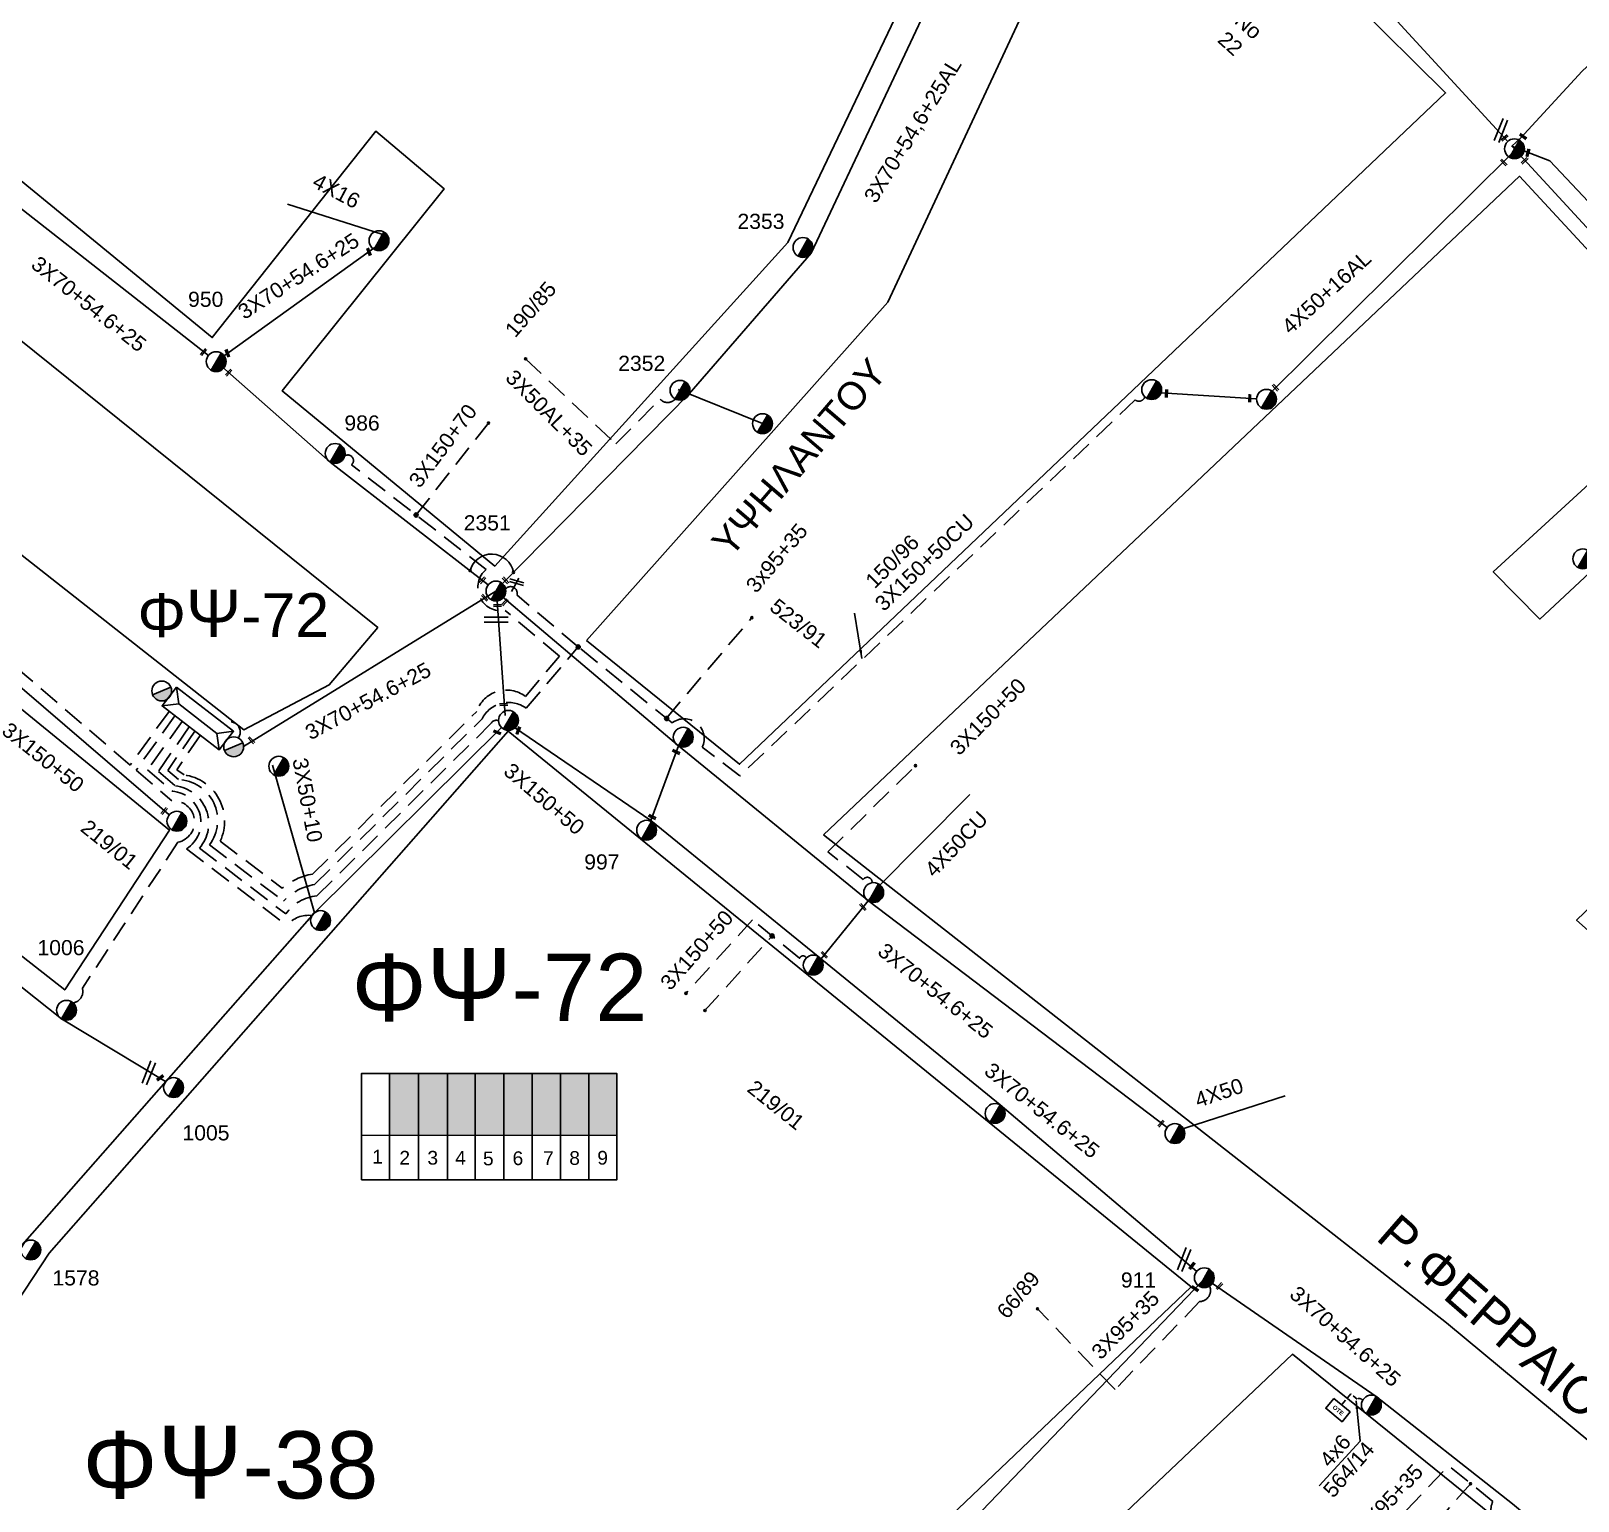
# Model space of a CAD drawing. Header units: millimetres. Extents: x 1421 to 13344, y 800 to 1949.
# Drawn here: x 11475.7 to 11659.7, y 1154.6 to 1329.3 of the extents above; entities that cross this region are included whole.
import ezdxf

# ---------------------------------------------------------------- set-up
doc = ezdxf.new("R2010")
doc.units = ezdxf.units.MM
doc.linetypes.add('DASHED', pattern=[19.05, 12.7, -6.35])
for name, color, linetype in [('Pillar OTE', 7, 'Continuous'), ('Άγνωστα', 7, 'Continuous'), ('Γυμνά εναέρια ΧΤ (3Φ)   4x50CU', 7, 'Continuous'), ('Γυμνά εναέρια ΧΤ και ΦΟΠ (3Φ)   4x50+16AL', 7, 'Continuous'), ('Εναέρια παροχή ΧΤ 4x16', 7, 'SYN_LINE'), ('Επιγραφές - Σχήματα', 7, 'Continuous'), ('Καλωδια Χ.Τ 3x95+35', 7, 'DASHED'), ('Καλωδια Χ.Τ. 3x50+35', 7, 'Continuous'), ('Καλώδια ΧΤ   3x150+50CU', 7, 'DASHED'), ('Καλώδια ΧΤ   3x150+70AL', 7, 'DASHED'), ('Καλώδια ΧΤ   3x150AL+50CU', 7, 'DASHED'), ('Μηχανική τομή', 7, 'Continuous'), ('Στύλος ΦΜ', 7, 'Continuous'), ('Στύλος ΦΜ @ 1', 7, 'Continuous'), ('Συνδέσεις', 7, 'Continuous'), ('Συνεστραμμένα ΧΤ   3x70+54.6+25 AL', 7, 'SYN_LINE'), ('Τομή', 7, 'Continuous'), ('Υποσταθμός εναέριος 2 στύλων', 7, 'Continuous'), ('Υποσταθμός πόλεως', 7, 'Continuous'), ('Υπόβαθρο ΔΕΗ', 7, 'Continuous'), ('Υπόγεια καλώδια Παροχών ΧΤ   4x16AL', 7, 'DASHED'), ('Υπόγεια καλώδια Παροχών ΧΤ   4x6', 7, 'DASHED')]:
    doc.layers.add(name, color=color, linetype=linetype)
doc.styles.add('arial', font='ARIAL.TTF')
doc.styles.get("Standard").update_dxf_attribs({"font": 'ARIAL.TTF'})
doc.linetypes.add('SYN_LINE', pattern='A,0.5,-0.0001,["/\\/\\/\\/",Standard,S=0.1,R=0,X=0,Y=-0.05],-0.25', length=0.7501)
doc.dimstyles.new('ISO-25', dxfattribs={"dimtxt": 2.5, "dimasz": 2.5, "dimexe": 1.25, "dimexo": 0.625, "dimtad": 1, "dimtxsty": 'Standard', "dimcen": 2.5, "dimadec": 0, "dimazin": 0, "dimtfac": 1, "dimtmove": 0, "dimatfit": 3, "dimfxl": 1, "dimarcsym": 0})

# ---------------------------------------------------------------- blocks, each defined once
blk = doc.blocks.new('ΥΠΑΡΧΩΝ ΤΣΙΜΕΝΤΕΝΙΟΣ ΣΤΥΛΟΣ')
at = {"layer": 'Στύλος ΦΜ'}
blk.add_hatch(color=7, dxfattribs=at).paths.add_polyline_path([(-1.29, -2.28, 0.574793), (2.62, 0, 0.268822), (1.3, 2.27)])
at = {"layer": 'Στύλος ΦΜ', "color": 7}
blk.add_line((-1.29, -2.28), (1.3, 2.27), dxfattribs=at)
blk.add_circle((0, 0), 2.62, dxfattribs=at)
at = {"layer": 'Στύλος ΦΜ', "flags": 4}
for tag, p in [('ΑΡΙΘΜΟΣ', (-4.68, 8.05)), ('ΤΥΠΟΣ', (-4.91, 3.03))]:
    blk.add_attdef(tag, p, '', height=4, dxfattribs=at)
blk = doc.blocks.new('ΥΠΟΣΤΑΘΜΟΣ ΕΝΑΕΡΙΟΣ ΕΠΙ 2 ΣΤΥΛΩΝ')
at = {"layer": 'Υποσταθμός εναέριος 2 στύλων', "linetype": 'Continuous'}
for points in [[(-11.97, -2.11, 0.574793), (-8.45, -0.07, 0.268822), (-9.64, 1.98)], [(9.68, -2.15, 0.574793), (13.19, -0.1, 0.268822), (12.01, 1.95)]]:
    blk.add_hatch(color=256, dxfattribs=at).paths.add_polyline_path(points)
for p, q in [((-11.97, -2.11), (-9.64, 1.98)), ((9.68, -2.15), (12.01, 1.95))]:
    blk.add_line(p, q, dxfattribs=at)
for centre in [(-10.81, -0.07), (10.84, -0.1)]:
    blk.add_circle(centre, 2.36, dxfattribs=at)
at = {"layer": 'Υποσταθμός πόλεως', "linetype": 'Continuous', "ltscale": 40}
blk.add_lwpolyline([(-8.57, 2.82), (8.57, 2.82), (8.57, -2.82), (-8.57, -2.82)], close=True, dxfattribs=at)
for points in [[(-5.75, 0), (-8.57, 2.82)], [(-8.57, -2.82), (-5.75, 0)], [(-5.75, 0), (5.75, 0)], [(5.75, 0), (8.57, 2.82)], [(8.57, -2.82), (5.75, 0)]]:
    blk.add_lwpolyline(points, dxfattribs=at)
at = {"layer": 'Υποσταθμός εναέριος 2 στύλων', "ltscale": 40, "flags": 1}
for tag, p in [('ΜΕΤΑΣΧΗΜΑΤΙΣΜΟΣ', (14.09, 2.51)), ('ΙΣΧΥΣ', (14.07, -0.28)), ('ΑΡΙΘΜΟΣ', (14.19, -3))]:
    blk.add_attdef(tag, p, '', height=1.8, dxfattribs=at)
blk = doc.blocks.new('ΜΗΧΑΝΙΚΗ ΤΟΜΗ')
at = {"layer": 'Μηχανική τομή', "ltscale": 40}
for p, q in [((-1.89, 0.78), (1.89, 0.78)), ((1.89, 0), (-1.89, 0))]:
    blk.add_line(p, q, dxfattribs=at)
blk = doc.blocks.new('_ΣΥΝΔΕΣΗ')
at = {"layer": 'Συνδέσεις', "linetype": 'SYN_LINE', "ltscale": 40}
blk.add_hatch(color=256, dxfattribs=at).paths.add_polyline_path([(0.5, -0.01, 1), (-0.5, -0.01, 1)])
at = {"layer": 'Συνδέσεις'}
blk.add_circle((0, -0.01), 0.5, dxfattribs=at)
blk = doc.blocks.new('ΤΟΜΗ')
at = {"layer": 'Τομή', "ltscale": 40}
for p, q in [((-5.68, 0), (5.68, 0)), ((5.68, -2.33), (-5.68, -2.33))]:
    blk.add_line(p, q, dxfattribs=at)
blk = doc.blocks.new('τομή_')
at = {"layer": 'Επιγραφές - Σχήματα'}
for p, q in [((-1.29, -0.22), (0.13, 0.75)), ((-1.08, -0.46), (0.34, 0.51)), ((-0.66, 0.62), (-0.29, -0.37))]:
    blk.add_line(p, q, dxfattribs=at)
blk = doc.blocks.new('PILLAR ΟΤΕ')
at = {"layer": 'Pillar OTE', "ltscale": 40}
blk.add_lwpolyline([(-3.31, 2.02), (3.39, 2.02), (3.39, -1.99), (-3.31, -1.99)], close=True, dxfattribs=at)
at = {"layer": 'Pillar OTE', "insert": (-1.81, 0.71), "char_height": 1.3575, "width": 109.961, "attachment_point": 1}
blk.add_mtext('{\\fArial|b1|i0|c161|p34;OTE}', dxfattribs=at)

msp = doc.modelspace()

# ---------------------------------------------------------------- hatches: boundary and pattern name
at = {"layer": 'Καλώδια ΧΤ   3x150AL+50CU', "linetype": 'DASHED', "ltscale": 0.2}
h = msp.add_hatch(color=85, dxfattribs=at)
h.dxf.hatch_style = 1
h.paths.add_polyline_path([(11521.83604, 1205.3952), (11518.39616, 1205.39541), (11518.3957, 1198.03482), (11521.83558, 1198.03148)])
h = msp.add_hatch(color=1, dxfattribs=at)
h.dxf.hatch_style = 1
h.paths.add_polyline_path([(11525.27561, 1205.39498), (11521.83604, 1205.3952), (11521.83558, 1198.03148), (11525.27514, 1198.02814)])
h = msp.add_hatch(color=30, dxfattribs=at)
h.dxf.hatch_style = 1
h.paths.add_polyline_path([(11525.27514, 1198.02814), (11528.5727, 1198.02494), (11528.57316, 1205.39478), (11525.27561, 1205.39498)])
h = msp.add_hatch(color=6, dxfattribs=at)
h.dxf.hatch_style = 1
h.paths.add_polyline_path([(11528.5727, 1198.02494), (11531.9587, 1198.02165), (11531.95916, 1205.39456), (11528.57316, 1205.39478)])
h = msp.add_hatch(color=62, dxfattribs=at)
h.dxf.hatch_style = 1
h.paths.add_polyline_path([(11531.9587, 1198.02165), (11535.35534, 1198.01835), (11535.3558, 1205.39435), (11531.95916, 1205.39456)])
h = msp.add_hatch(color=173, dxfattribs=at)
h.dxf.hatch_style = 1
h.paths.add_polyline_path([(11538.69285, 1205.39414), (11535.3558, 1205.39435), (11535.35534, 1198.01835), (11538.69239, 1198.01511)])
h = msp.add_hatch(color=2, dxfattribs=at)
h.dxf.hatch_style = 1
h.paths.add_polyline_path([(11542.08123, 1205.39393), (11538.69285, 1205.39414), (11538.69239, 1198.01511), (11542.08077, 1198.01182)])
h = msp.add_hatch(color=5, dxfattribs=at)
h.dxf.hatch_style = 1
h.paths.add_polyline_path([(11545.40133, 1205.39372), (11542.08123, 1205.39393), (11542.08077, 1198.01182), (11545.40087, 1198.0086)])

# ---------------------------------------------------------------- linework, layer by layer
at = {"layer": 'Pillar OTE', "ltscale": 40}
for points in [[(11515.06746, 1192.75533), (11515.06825, 1205.39562), (11545.40133, 1205.39372), (11545.40054, 1192.72597), (11515.06746, 1192.75626)], [(11518.39537, 1192.75294), (11518.39616, 1205.39541)], [(11521.83525, 1192.7495), (11521.83604, 1205.3952)], [(11525.27481, 1192.74607), (11525.27561, 1205.39498)], [(11528.57237, 1192.74277), (11528.57316, 1205.39478)], [(11531.95837, 1192.73939), (11531.95916, 1205.39456)], [(11535.35501, 1192.736), (11535.3558, 1205.39435)], [(11538.69206, 1192.73267), (11538.69285, 1205.39414)], [(11542.08043, 1192.72928), (11542.08123, 1205.39393)], [(11515.06779, 1198.03805), (11545.40087, 1198.0086)]]:
    msp.add_lwpolyline(points, dxfattribs=at)
at = {"layer": 'Άγνωστα', "color": 85}
msp.add_lwpolyline([(11552.71346, 1286.68954), (11562.7255, 1282.63581)], dxfattribs=at)
at = {"layer": 'Άγνωστα', "color": 1}
msp.add_lwpolyline([(11509.46094, 1224.49512), (11504.46443, 1242.04139)], dxfattribs=at)
at = {"layer": 'Άγνωστα', "color": 62, "linetype": 'SYN_LINE', "ltscale": 20}
msp.add_lwpolyline([(11576.14399, 1227.25237), (11587.36165, 1238.55238)], dxfattribs=at)
at = {"layer": 'Γυμνά εναέρια ΧΤ (3Φ)   4x50CU', "color": 173, "linetype": 'SYN_LINE', "ltscale": 15}
msp.add_lwpolyline([(11611.93912, 1198.55251), (11624.87948, 1202.73605)], dxfattribs=at)
at = {"layer": 'Γυμνά εναέρια ΧΤ και ΦΟΠ (3Φ)   4x50+16AL', "color": 30}
msp.add_lwpolyline([(11623.03177, 1286.21017), (11623.03177, 1286.21017), (11651.80747, 1314.74715)], dxfattribs=at)
at = {"layer": 'Γυμνά εναέρια ΧΤ και ΦΟΠ (3Φ)   4x50+16AL', "color": 1, "linetype": 'Continuous', "ltscale": 0.2}
msp.add_lwpolyline([(11531.70667, 1246.51267), (11509.46094, 1224.49512), (11491.81725, 1204.4851), (11475.03747, 1185.36143), (11464.54475, 1168.18591), (11452.20048, 1149.4014), (11436.55048, 1125.62111)], dxfattribs=at)
at = {"layer": 'Εναέρια παροχή ΧΤ 4x16', "color": 85, "linetype": 'SYN_LINE', "ltscale": 8}
msp.add_lwpolyline([(11517.23861, 1303.9952), (11517.44953, 1305.18186), (11506.25016, 1308.73122)], dxfattribs=at)
at = {"layer": 'Καλωδια Χ.Τ 3x95+35', "color": 30, "linetype": 'DASHED', "ltscale": 0.2}
msp.add_lwpolyline([(11551.29538, 1247.62002), (11561.50429, 1259.62354)], dxfattribs=at)
at = {"layer": 'Καλωδια Χ.Τ 3x95+35', "color": 5, "linetype": 'DASHED', "ltscale": 0.2}
msp.add_lwpolyline([(11634.05769, 1147.92116), (11644.29543, 1158.76129)], dxfattribs=at)
at = {"layer": 'Καλωδια Χ.Τ. 3x50+35', "color": 85, "linetype": 'DASHED', "ltscale": 0.2}
msp.add_lwpolyline([(11534.5666, 1290.34662), (11545.29458, 1280.22794), (11550.55164, 1285.56242, 0.47167068), (11552.33572, 1285.58233)], format="xyb", dxfattribs=at)
at = {"layer": 'Καλωδια Χ.Τ. 3x50+35', "color": 30, "linetype": 'DASHED', "ltscale": 0.2}
msp.add_lwpolyline([(11615.8921, 1180.11718, -0.522548595), (11614.68196, 1178.26678), (11604.63696, 1167.8053), (11595.42848, 1177.40302)], format="xyb", dxfattribs=at)
at = {"layer": 'Καλώδια ΧΤ   3x150+50CU', "color": 6, "linetype": 'DASHED', "ltscale": 0.2}
msp.add_lwpolyline([(11492.19241, 1248.42926), (11487.53469, 1242.04444), (11458.62102, 1266.86552), (11430.28033, 1290.13239, 0.784726047), (11427.58813, 1289.7708)], format="xyb", dxfattribs=at)
at = {"layer": 'Καλώδια ΧΤ   3x150+50CU', "color": 30, "linetype": 'DASHED', "ltscale": 0.2}
for points in [[(11608.1686, 1285.84567, -0.560887584), (11607.04601, 1285.4621), (11560.03718, 1240.75865), (11555.56947, 1244.16498, 0.783499385), (11551.98017, 1247.06647), (11540.81384, 1256.09299), (11533.52945, 1262.2702, 0.798056016), (11532.17949, 1262.99464)], [(11495.22267, 1246.08581), (11492.02091, 1241.41089), (11493.2757, 1240.33371, -0.605748067), (11496.9709, 1232.56886), (11505.77613, 1225.85458, -0.170373487), (11509.47925, 1227.84831), (11529.3762, 1247.54119, -0.466978559), (11534.63106, 1248.80205), (11540.81384, 1256.09299)]]:
    msp.add_lwpolyline(points, format="xyb", dxfattribs=at)
at = {"layer": 'Καλώδια ΧΤ   3x150+50CU', "color": 85, "linetype": 'DASHED', "ltscale": 0.2}
msp.add_lwpolyline([(11495.87471, 1245.58156), (11493.07644, 1241.49578), (11493.97173, 1240.88262, -0.506101236), (11498.25381, 1233.01567), (11505.60243, 1227.41209, -0.130599158), (11509.22156, 1229.08755), (11528.74918, 1248.41487, -0.515298488), (11534.53436, 1250.21151), (11538.5815, 1254.98405), (11532.11104, 1260.42919, -0.770292861), (11529.88624, 1265.30578), (11513.85115, 1277.75448, 0.975537739), (11513.05334, 1278.78806)], format="xyb", dxfattribs=at)
at = {"layer": 'Καλώδια ΧΤ   3x150+50CU', "color": 2, "linetype": 'DASHED', "ltscale": 0.2}
msp.add_lwpolyline([(11492.87327, 1247.90272), (11488.25619, 1241.42506), (11492.50351, 1237.77893, -0.942556438), (11493.22048, 1232.87656), (11481.86392, 1215.52634, -0.449013028), (11480.7652, 1213.77726)], format="xyb", dxfattribs=at)
at = {"layer": 'Καλώδια ΧΤ   3x150+50CU', "color": 1, "linetype": 'DASHED', "ltscale": 0.2}
msp.add_lwpolyline([(11493.72505, 1247.244), (11489.62012, 1241.48487), (11492.57928, 1238.94457, -0.714262042), (11494.24245, 1232.09668), (11506.17876, 1222.99483, -0.254858655), (11509.16547, 1224.16002)], format="xyb", dxfattribs=at)
at = {"layer": 'Καλώδια ΧΤ   3x150+50CU', "color": 62, "linetype": 'DASHED', "ltscale": 0.2}
for points in [[(11494.54917, 1246.60666), (11490.91079, 1241.29424), (11492.92134, 1239.56827, -0.60281998), (11495.79158, 1232.18424), (11506.05958, 1224.35455, -0.22169926), (11509.74639, 1226.50424), (11530.42681, 1246.97255, -0.38961234), (11531.34246, 1247.32126)], [(11575.74642, 1228.05818, 0.804963703), (11574.69979, 1228.4469), (11570.50916, 1231.72993), (11580.92034, 1241.98328)], [(11567.93557, 1219.12419, 0.674831568), (11567.13912, 1219.08083), (11561.53259, 1223.64129), (11553.6398, 1214.92115)]]:
    msp.add_lwpolyline(points, format="xyb", dxfattribs=at)
msp.add_lwpolyline([(11555.84784, 1212.82539), (11563.86538, 1221.74375)], dxfattribs=at)
at = {"layer": 'Καλώδια ΧΤ   3x150+50CU', "color": 173, "linetype": 'DASHED', "ltscale": 0.2}
msp.add_arc((11499.42574, 1245.98759), 1.19953, 323.3646172, 126.7210342, dxfattribs=at)
at = {"layer": 'Καλώδια ΧΤ   3x150+70AL', "color": 85, "linetype": 'DASHED', "ltscale": 0.2}
msp.add_lwpolyline([(11521.54515, 1271.78131), (11530.14556, 1282.70914)], dxfattribs=at)
at = {"layer": 'Καλώδια ΧΤ   3x150AL+50CU', "color": 5, "linetype": 'DASHED', "ltscale": 0.2}
msp.add_lwpolyline([(11652.7717, 1151.21941, -0.697503722), (11649.55897, 1154.51413), (11644.29543, 1158.76129)], format="xyb", dxfattribs=at)
at = {"layer": 'Συνεστραμμένα ΧΤ   3x70+54.6+25 AL', "color": 133, "ltscale": 20}
for points in [[(11652.86336, 1316.58791), (11660.18822, 1324.53803), (11678.58876, 1341.67521), (11687.96138, 1349.8065), (11697.79033, 1359.38222), (11721.90157, 1382.21625), (11737.06301, 1397.30262), (11747.89068, 1406.56585)], [(11679.89548, 1285.17705), (11679.71221, 1285.13818), (11679.90205, 1288.86676), (11656.31221, 1313.88215), (11651.81828, 1315.60588), (11652.86336, 1316.58791)]]:
    msp.add_lwpolyline(points, dxfattribs=at)
at = {"layer": 'Συνεστραμμένα ΧΤ   3x70+54.6+25 AL', "color": 6, "linetype": 'SYN_LINE', "ltscale": 20}
for points in [[(11492.18856, 1236.11902), (11457.44864, 1265.94168), (11441.6343, 1278.78707), (11427.23766, 1290.60627), (11396.89983, 1315.75153), (11365.91421, 1340.76902), (11337.72195, 1364.03334), (11321.12227, 1375.3679)], [(11455.98787, 1325.54058), (11463.65629, 1316.72948), (11496.84288, 1290.73708)]]:
    msp.add_lwpolyline(points, dxfattribs=at)
at = {"layer": 'Συνεστραμμένα ΧΤ   3x70+54.6+25 AL', "color": 85, "linetype": 'SYN_LINE', "ltscale": 20}
for points in [[(11531.79958, 1263.62908), (11554.00859, 1286.16516), (11568.4916, 1302.90126), (11585.56636, 1339.07611), (11599.00402, 1369.00827)], [(11530.12508, 1263.49104), (11511.337, 1278.077), (11497.77237, 1290.00957), (11517.23861, 1303.9952)]]:
    msp.add_lwpolyline(points, dxfattribs=at)
at = {"layer": 'Συνεστραμμένα ΧΤ   3x70+54.6+25 AL', "color": 62, "linetype": 'SYN_LINE', "ltscale": 20}
for points in [[(11599.76963, 1369.82786), (11631.37743, 1337.94477), (11651.33378, 1316.18591)], [(11532.37817, 1247.11205), (11549.45152, 1235.46017), (11569.34073, 1219.30027), (11590.96643, 1201.66204), (11614.34627, 1181.86243)]]:
    msp.add_lwpolyline(points, dxfattribs=at)
at = {"layer": 'Συνεστραμμένα ΧΤ   3x70+54.6+25 AL', "color": 2, "linetype": 'SYN_LINE', "ltscale": 20}
msp.add_lwpolyline([(11491.76461, 1204.42003), (11479.39692, 1211.87679), (11447.26051, 1237.37944), (11430.97768, 1250.37529), (11410.01598, 1266.75962), (11382.64582, 1287.9853), (11371.13498, 1296.91202), (11352.60568, 1311.84249), (11330.6577, 1328.94332), (11306.07078, 1349.47348)], dxfattribs=at)
at = {"layer": 'Συνεστραμμένα ΧΤ   3x70+54.6+25 AL', "color": 5, "ltscale": 20}
msp.add_lwpolyline([(11692.72655, 1270.87331), (11679.78971, 1285.27316), (11651.81828, 1315.60588)], dxfattribs=at)
at = {"layer": 'Συνεστραμμένα ΧΤ   3x70+54.6+25 AL', "color": 30, "linetype": 'SYN_LINE', "ltscale": 15}
msp.add_lwpolyline([(11610.10795, 1286.30217), (11621.46777, 1285.60609)], dxfattribs=at)
at = {"layer": 'Συνεστραμμένα ΧΤ   3x70+54.6+25 AL', "color": 173, "linetype": 'SYN_LINE', "ltscale": 20}
msp.add_lwpolyline([(11501.02786, 1244.25773), (11531.03242, 1262.7361), (11552.72097, 1244.34405), (11575.35684, 1225.87161), (11610.8219, 1198.95572)], dxfattribs=at)
at = {"layer": 'Συνεστραμμένα ΧΤ   3x70+54.6+25 AL', "color": 62, "linetype": 'SYN_LINE', "ltscale": 15}
msp.add_lwpolyline([(11531.10944, 1262.67078), (11532.13266, 1247.95626)], dxfattribs=at)
at = {"layer": 'Συνεστραμμένα ΧΤ   3x70+54.6+25 AL', "color": 62, "linetype": 'SYN_LINE', "ltscale": 8}
for points in [[(11549.45152, 1235.46017), (11552.72097, 1244.34405), (11552.72097, 1244.34405)], [(11569.68927, 1218.99574), (11575.63174, 1226.35381)]]:
    msp.add_lwpolyline(points, dxfattribs=at)
at = {"layer": 'Συνεστραμμένα ΧΤ   3x70+54.6+25 AL', "color": 30, "ltscale": 20}
msp.add_lwpolyline([(11514.2582, 1082.31025), (11524.77469, 1091.49618), (11537.84957, 1103.97532), (11553.34612, 1119.16202), (11565.38744, 1130.5628), (11583.1568, 1147.51363), (11615.0153, 1180.69302)], dxfattribs=at)
at = {"layer": 'Συνεστραμμένα ΧΤ   3x70+54.6+25 AL', "color": 5, "linetype": 'SYN_LINE', "ltscale": 20}
msp.add_lwpolyline([(11616.21451, 1180.4325), (11635.69888, 1166.99136), (11651.87794, 1154.20831), (11692.59583, 1120.11165), (11714.7988, 1102.9055), (11725.80303, 1092.82379)], dxfattribs=at)
at = {"layer": 'Υπόβαθρο ΔΕΗ'}
for points in [[(11456.46016, 1326.32342), (11497.30802, 1292.87156), (11516.76278, 1317.42154), (11524.88295, 1310.54016), (11505.63452, 1286.52132), (11530.89956, 1265.69831), (11565.72787, 1304.18126), (11597.1095, 1369.91659), (11527.4713, 1447.31133), (11519.94929, 1449.30106), (11466.85977, 1346.46642), (11456.46016, 1326.32342)], [(11307.96612, 1350.03883), (11321.63144, 1373.746), (11492.20944, 1234.32868), (11479.76127, 1215.31075), (11307.96612, 1350.03883)], [(11541.77981, 1256.87018), (11577.64518, 1297.0658), (11602.42639, 1350.25462), (11610.9994, 1354.57449), (11643.92939, 1321.9578), (11559.99836, 1242.14285), (11541.77981, 1256.87018)], [(11439.95126, 1294.28568), (11449.46223, 1312.66548), (11516.98666, 1258.39053), (11511.20764, 1251.58164), (11501.04222, 1246.24237), (11439.95126, 1294.28568)], [(11569.99295, 1233.75393), (11644.03885, 1175.74488), (11693.31557, 1134.85282), (11715.50503, 1157.92733), (11755.23158, 1198.66823), (11707.82952, 1251.13872), (11669.65315, 1214.63011), (11659.51702, 1223.61695), (11698.86379, 1261.38903), (11679.38064, 1282.02863), (11655.16267, 1259.39971), (11649.6103, 1265.02247), (11674.82659, 1288.174), (11652.71443, 1312.05408), (11569.99295, 1233.75393)], [(11533.24009, 1263.33114), (11532.86919, 1262.6819)], [(11438.49113, 1124.13066), (11477.9135, 1184.02909), (11532.49134, 1246.06426), (11613.68452, 1180.02017), (11513.04663, 1084.12019), (11438.49113, 1124.13066)], [(11524.33926, 1075.87382), (11625.73679, 1172.01446), (11696.59297, 1114.84043), (11723.48374, 1092.45949), (11587.63786, 1028.02045), (11524.33926, 1075.87382)], [(11633.78939, 1161.68239), (11628.90808, 1156.3831)]]:
    msp.add_lwpolyline(points, dxfattribs=at)
msp.add_arc((11530.51559, 1264.48344), 2.64409, 10.4815022, 164.9469195, dxfattribs=at)
at = {"layer": 'Υπόγεια καλώδια Παροχών ΧΤ   4x16AL', "color": 5, "linetype": 'DASHED', "ltscale": 0.2}
msp.add_lwpolyline([(11646.9272, 1156.63771), (11637.15629, 1145.55956)], dxfattribs=at)
at = {"layer": 'Υπόγεια καλώδια Παροχών ΧΤ   4x6', "color": 5, "linetype": 'DASHED', "ltscale": 0.05}
msp.add_lwpolyline([(11634.08768, 1166.54843, 0.361340667), (11633.43441, 1166.67986), (11632.65617, 1167.30783), (11631.60636, 1166.00678)], format="xyb", dxfattribs=at)

# ---------------------------------------------------------------- block references
at = {"layer": 'Pillar OTE', "xscale": 0.375, "yscale": 0.375, "zscale": 0.375, "rotation": 320.5773140891257}
msp.add_blockref('PILLAR ΟΤΕ', (11631.12475, 1165.37078), dxfattribs=at)
at = {"layer": 'Επιγραφές - Σχήματα', "rotation": 129.9268206725036}
msp.add_blockref('τομή_', (11533.29437, 1264.23967), dxfattribs=at)
at = {"layer": 'Μηχανική τομή'}
for p, xscale, yscale, zscale, rotation in [((11653.08461, 1316.69573), 0.2500000000002005, 0.2500000000002005, 0.2500000000002005, 323.2559298037776), ((11651.01883, 1316.52931), 0.249999999999919, 0.249999999999919, 0.249999999999919, 40.56615340063241), ((11653.81844, 1314.79381), 0.249999999999919, 0.249999999999919, 0.249999999999919, 75.04008725753748), ((11650.77998, 1313.61862), 0.2500000000001928, 0.2500000000001928, 0.2500000000001928, 312.6268794242704), ((11653.40444, 1313.81927), 0.249999999999919, 0.249999999999919, 0.249999999999919, 43.44704939892168), ((11516.01823, 1303.08994), 0.249999999999919, 0.249999999999919, 0.249999999999919, 111.5563799940682), ((11496.31889, 1291.0823), 0.2499999999999681, 0.2499999999999681, 0.2499999999999681, 48.88232952355155), ((11499.19953, 1291.03492), 0.249999999999919, 0.249999999999919, 0.249999999999919, 111.5563799940682), ((11499.32265, 1288.64239), 0.249999999999919, 0.249999999999919, 0.249999999999919, 47.90602526329326), ((11610.65921, 1286.22173), 0.2500000000001928, 0.2500000000001928, 0.2500000000001928, 268.897504715018), ((11620.55683, 1285.65375), 0.2500000000001928, 0.2500000000001928, 0.2500000000001928, 268.897504715018), ((11623.65092, 1286.85682), 0.2500000000001928, 0.2500000000001928, 0.2500000000001928, 312.6268794242704), ((11529.50146, 1263.95688), 0.249999999999919, 0.249999999999919, 0.249999999999919, 47.90602526329326), ((11532.09542, 1263.92929), 0.2500000000001928, 0.2500000000001928, 0.2500000000001928, 312.6268794242704), ((11529.624, 1261.86872), 0.2500000000001928, 0.2500000000001928, 0.2500000000001928, 312.6268794242704), ((11532.1749, 1261.34721), 0.249999999999919, 0.249999999999919, 0.249999999999919, 47.90602526329326), ((11531.23183, 1260.91082), 0.249999999999919, 0.249999999999919, 0.249999999999919, 2.654231102312738), ((11531.95515, 1249.16108), 0.249999999999919, 0.249999999999919, 0.249999999999919, 2.654231102312738), ((11501.88657, 1244.93753), 0.2500000000001928, 0.2500000000001928, 0.2500000000001928, 312.6268794242704), ((11531.1466, 1245.85193), 0.249999999999919, 0.249999999999919, 0.249999999999919, 336.8864378045459), ((11533.77654, 1246.1094), 0.249999999999919, 0.249999999999919, 0.249999999999919, 68.45138536945211), ((11552.41785, 1243.52203), 0.2500000000001927, 0.2500000000001927, 0.2500000000001927, 334.0157273791418), ((11491.65722, 1236.51412), 0.2499999999999681, 0.2499999999999681, 0.2499999999999681, 48.88232952355155), ((11549.57263, 1235.79088), 0.2500000000001927, 0.2500000000001927, 0.2500000000001927, 334.0157273791418), ((11574.59332, 1225.11343), 0.2500000000001928, 0.2500000000001928, 0.2500000000001928, 312.6268794242704), ((11569.99978, 1219.42563), 0.2500000000001928, 0.2500000000001928, 0.2500000000001928, 312.6268794242704), ((11491.15723, 1204.78623), 0.2499999999999681, 0.2499999999999681, 0.2499999999999681, 36.11407878704492), ((11610.17795, 1199.3669), 0.249999999999919, 0.249999999999919, 0.249999999999919, 47.90602526329326), ((11613.86259, 1182.44407), 0.249999999999919, 0.249999999999919, 0.249999999999919, 52.82593541543221), ((11614.09136, 1179.73077), 0.249999999999919, 0.249999999999919, 0.249999999999919, 325.8560323618659), ((11617.11652, 1180.04987), 0.249999999999919, 0.249999999999919, 0.249999999999919, 46.90277073893475)]:
    msp.add_blockref('ΜΗΧΑΝΙΚΗ ΤΟΜΗ', p, dxfattribs=dict(at, xscale=xscale, yscale=yscale, zscale=zscale, rotation=rotation))
at = {"layer": 'Στύλος ΦΜ @ 1', "ltscale": 40, "xscale": 0.4499999999998181, "yscale": 0.4499999999998181, "zscale": 0.4499999999998181}
for p in [(11652.12986, 1315.31793), (11517.13043, 1304.39141), (11608.99432, 1286.68551), (11622.64333, 1285.53406), (11562.7255, 1282.63581), (11532.51941, 1247.36507), (11553.302, 1245.36852), (11505.21638, 1241.91038), (11493.10276, 1235.37649), (11575.93788, 1226.89608), (11510.18057, 1223.56277), (11568.75517, 1218.27838), (11590.38087, 1200.64015), (11611.76008, 1198.2437), (11635.11332, 1165.96947)]:
    msp.add_blockref('ΥΠΑΡΧΩΝ ΤΣΙΜΕΝΤΕΝΙΟΣ ΣΤΥΛΟΣ', p, dxfattribs=at)
at = {"layer": 'Στύλος ΦΜ @ 1', "ltscale": 40}
ref = msp.add_blockref('ΥΠΑΡΧΩΝ ΤΣΙΜΕΝΤΕΝΙΟΣ ΣΤΥΛΟΣ', (11567.5315, 1303.58342), dxfattribs=dict(at, xscale=0.4499999999998181, yscale=0.4499999999998181, zscale=0.4499999999998181))
ref.add_attrib('ΤΥΠΟΣ', '2353', (11559.74501, 1305.78804), dxfattribs={"layer": 'Στύλος ΦΜ', "height": 1.8, "flags": 4})
ref = msp.add_blockref('ΥΠΑΡΧΩΝ ΤΣΙΜΕΝΤΕΝΙΟΣ ΣΤΥΛΟΣ', (11497.7701, 1290.01086), dxfattribs=dict(at, xscale=0.4499999999998181, yscale=0.4499999999998181, zscale=0.4499999999998181))
ref.add_attrib('ΤΥΠΟΣ', '950', (11494.43043, 1296.5217), dxfattribs={"layer": 'Στύλος ΦΜ', "height": 1.8, "flags": 4})
ref = msp.add_blockref('ΥΠΑΡΧΩΝ ΤΣΙΜΕΝΤΕΝΙΟΣ ΣΤΥΛΟΣ', (11552.91676, 1286.6068), dxfattribs=dict(at, xscale=0.4499999999998181, yscale=0.4499999999998181, zscale=0.4499999999998181))
ref.add_attrib('ΤΥΠΟΣ', '2352', (11545.5683, 1288.91258), dxfattribs={"layer": 'Στύλος ΦΜ', "height": 1.8, "flags": 4})
ref = msp.add_blockref('ΥΠΑΡΧΩΝ ΤΣΙΜΕΝΤΕΝΙΟΣ ΣΤΥΛΟΣ', (11511.91803, 1279.10147), dxfattribs=dict(at, xscale=0.4499999999998181, yscale=0.4499999999998181, zscale=0.4499999999998181))
ref.add_attrib('ΤΥΠΟΣ', '986', (11513.01702, 1281.81531), dxfattribs={"layer": 'Στύλος ΦΜ', "height": 1.8, "flags": 4})
ref = msp.add_blockref('ΥΠΑΡΧΩΝ ΤΣΙΜΕΝΤΕΝΙΟΣ ΣΤΥΛΟΣ', (11531.03015, 1262.73739), dxfattribs=dict(at, xscale=0.4499999999998181, yscale=0.4499999999998181, zscale=0.4499999999998181))
ref.add_attrib('ΤΥΠΟΣ', '2351', (11527.19881, 1269.94539), dxfattribs={"layer": 'Στύλος ΦΜ', "height": 1.8, "flags": 4})
ref = msp.add_blockref('ΥΠΑΡΧΩΝ ΤΣΙΜΕΝΤΕΝΙΟΣ ΣΤΥΛΟΣ', (11660.25702, 1266.56862), dxfattribs=dict(at, xscale=0.4499999999998181, yscale=0.4499999999998181, zscale=0.4499999999998181))
ref.add_attrib('ΤΥΠΟΣ', '834', (11661.68538, 1262.15535), dxfattribs={"layer": 'Στύλος ΦΜ', "height": 1.8, "flags": 4})
ref = msp.add_blockref('ΥΠΑΡΧΩΝ ΤΣΙΜΕΝΤΕΝΙΟΣ ΣΤΥΛΟΣ', (11548.94539, 1234.31069), dxfattribs=dict(at, xscale=0.4499999999998181, yscale=0.4499999999998181, zscale=0.4499999999998181))
ref.add_attrib('ΤΥΠΟΣ', '997', (11541.52751, 1229.63434), dxfattribs={"layer": 'Στύλος ΦΜ', "height": 1.8, "flags": 4})
ref = msp.add_blockref('ΥΠΑΡΧΩΝ ΤΣΙΜΕΝΤΕΝΙΟΣ ΣΤΥΛΟΣ', (11479.97795, 1212.90126), dxfattribs=dict(at, xscale=0.4499999999998181, yscale=0.4499999999998181, zscale=0.4499999999998181))
ref.add_attrib('ΤΥΠΟΣ', '1006', (11476.52213, 1219.44656), dxfattribs={"layer": 'Στύλος ΦΜ', "height": 1.8, "flags": 4})
ref = msp.add_blockref('ΥΠΑΡΧΩΝ ΤΣΙΜΕΝΤΕΝΙΟΣ ΣΤΥΛΟΣ', (11492.70607, 1203.71236), dxfattribs=dict(at, xscale=0.4499999999998181, yscale=0.4499999999998181, zscale=0.4499999999998181))
ref.add_attrib('ΤΥΠΟΣ', '1005', (11493.76165, 1197.43274), dxfattribs={"layer": 'Στύλος ΦΜ', "height": 1.8, "flags": 4})
ref = msp.add_blockref('ΥΠΑΡΧΩΝ ΤΣΙΜΕΝΤΕΝΙΟΣ ΣΤΥΛΟΣ', (11475.72651, 1184.40626), dxfattribs=dict(at, xscale=0.4499999999998181, yscale=0.4499999999998181, zscale=0.4499999999998181))
ref.add_attrib('ΤΥΠΟΣ', '1578', (11478.30408, 1180.18198), dxfattribs={"layer": 'Στύλος ΦΜ', "height": 1.8, "flags": 4})
ref = msp.add_blockref('ΥΠΑΡΧΩΝ ΤΣΙΜΕΝΤΕΝΙΟΣ ΣΤΥΛΟΣ', (11615.24504, 1181.10128), dxfattribs=dict(at, xscale=0.4499999999998181, yscale=0.4499999999998181, zscale=0.4499999999998181))
ref.add_attrib('ΤΥΠΟΣ', '911', (11605.33707, 1179.93638), dxfattribs={"layer": 'Στύλος ΦΜ', "height": 1.8, "flags": 4})
at = {"layer": 'Συνδέσεις'}
for p, xscale, yscale, zscale in [((11534.5666, 1290.34662), 0.25, 0.25, 0.25), ((11530.14556, 1282.70914), 0.25, 0.25, 0.25), ((11521.54515, 1271.78131), 0.4777242751394019, 0.4777242751394019, 0.4777242751394019), ((11527.96223, 1265.17015), 0.25, 0.25, 0.25), ((11533.11556, 1264.96445), 0.25, 0.25, 0.25), ((11561.46568, 1259.57814), 0.25, 0.25, 0.25), ((11540.81384, 1256.09299), 0.4777242751394019, 0.4777242751394019, 0.4777242751394019), ((11551.33054, 1247.59161), 0.4777242751394019, 0.4777242751394019, 0.4777242751394019), ((11580.92034, 1241.98328), 0.25, 0.25, 0.25), ((11563.86538, 1221.74375), 0.4777242751394019, 0.4777242751394019, 0.4777242751394019), ((11553.62898, 1214.9092), 0.25, 0.25, 0.25), ((11555.88827, 1212.87037), 0.25, 0.25, 0.25), ((11595.42848, 1177.40302), 0.25, 0.25, 0.25), ((11646.90761, 1156.61549), 0.25, 0.25, 0.25)]:
    msp.add_blockref('_ΣΥΝΔΕΣΗ', p, dxfattribs=dict(at, xscale=xscale, yscale=yscale, zscale=zscale))
at = {"layer": 'Τομή', "xscale": 0.2499999999998873, "yscale": 0.2499999999998873, "zscale": 0.2499999999998873, "rotation": 248.1909067709115}
for p in [(11650.78822, 1317.38981), (11490.03298, 1205.34539), (11613.1156, 1183.14625)]:
    msp.add_blockref('ΤΟΜΗ', p, dxfattribs=at)
at = {"layer": 'Τομή', "xscale": 0.25, "yscale": 0.25, "zscale": 0.25}
msp.add_blockref('ΤΟΜΗ', (11531.04681, 1259.62109), dxfattribs=at)
at = {"layer": 'Υποσταθμός εναέριος 2 στύλων', "xscale": 0.5, "yscale": 0.5, "zscale": 0.5, "rotation": 322.2834504068277}
msp.add_blockref('ΥΠΟΣΤΑΘΜΟΣ ΕΝΑΕΡΙΟΣ ΕΠΙ 2 ΣΤΥΛΩΝ', (11495.59436, 1247.57789), dxfattribs=at)

# ---------------------------------------------------------------- texts
at = {"ltscale": 40, "attachment_point": 1, "style": 'arial'}
for s, insert, char_height, width, rotation in [('{\\H1.083x;YΨHΛANTOY}', (11556.43456, 1268.69616), 3.0193207, 48.9783945, 49.453784), ('{\\H1.083x;P.ΦEΡΡAIOY}', (11638.34467, 1188.97695), 4, 64.8866414, 318.9379338)]:
    msp.add_mtext(s, dxfattribs=dict(at, insert=insert, char_height=char_height, width=width, rotation=rotation))
at = {"ltscale": 30, "char_height": 1.63441, "width": 11.2572904, "attachment_point": 1}
for s, insert in [('1', (11516.31362, 1196.31665)), ('2', (11519.55209, 1196.18319)), ('3', (11522.88267, 1196.18319)), ('4', (11526.18618, 1196.18319)), ('5', (11529.48969, 1196.10201)), ('6', (11533.00982, 1196.12908)), ('7', (11536.63827, 1196.12908)), ('8', (11539.75222, 1196.15613)), ('9', (11543.08281, 1196.18319))]:
    msp.add_mtext(s, dxfattribs=dict(at, insert=insert))
at = {"layer": 'Άγνωστα', "color": 7}
note = msp.add_mtext_dynamic_manual_height_columns('No ', width=1.8, gutter_width=1.62563, heights=[0.04535, 0], dxfattribs=dict(at, insert=(11617.37106, 1333.95939), char_height=1.8, attachment_point=1, rotation=318.0483222))
for column, words in zip(note.columns.linked_columns, ['22']):
    column.text = words
at = {"layer": 'Άγνωστα', "color": 7, "char_height": 1.8, "attachment_point": 1}
for s, gutter_width, insert, rotation in [('3X70+54.6+25', 12.5, (11500.14535, 1296.45199), 32.9657465), ('3X70+54.6+25', 12.5, (11476.738, 1302.70162), 321.5650798), ('3X50AL+35', 12.5, (11533.31396, 1289.23184), 314.9068725), ('3X150+70', 12.5, (11520.53233, 1275.94072), 53.1075405), ('3X150+50CU', 12.5, (11575.9011, 1261.51507), 44.057549), ('3X70+54.6+25', 12.5, (11508.13193, 1246.55253), 28.306489), ('3X150+50', 12.5, (11473.26018, 1247.27781), 321.2940102), ('3X50+10', 12.5, (11508.60244, 1243.03917), 280.5425308), ('3X150+50', 12.5, (11532.96649, 1242.45613), 319.5950266), ('3X150+50', 12.5, (11550.41112, 1216.33085), 48.5829568), ('3X70+54.6+25', 12.5, (11577.39638, 1221.04615), 321.5650798), ('3X70+54.6+25', 12.5, (11590.0608, 1206.82963), 321.5650798), ('4X50', 12.5, (11613.93474, 1203.00391), 18.8177806), ('66/89', 2.03045, (11590.43563, 1177.22046), 50.4055177), ('3X95+35', 12.5, (11601.66078, 1172.52171), 45.3580069), ('3X70+54.6+25', 12.5, (11626.44388, 1180.27915), 318.4876233), ('4x6', 12.5, (11628.79952, 1159.60958), 49.1403811), ('564/14', 12.5, (11629.22073, 1155.98575), 49.1403811), ('3X95+35', 12.5, (11633.1913, 1151.70555), 47.1165333)]:
    msp.add_mtext_dynamic_manual_height_columns(s, width=1.8, gutter_width=gutter_width, heights=[0.04535], dxfattribs=dict(at, insert=insert, rotation=rotation))
at = {"layer": 'Άγνωστα', "color": 7}
note = msp.add_mtext_dynamic_manual_height_columns('190/85\\P', width=1.8, gutter_width=1.89986, heights=[0.04535, 0], dxfattribs=dict(at, insert=(11529.52997, 1291.13305), char_height=1.8, attachment_point=1, rotation=49.0518839))
for column, words in zip(note.columns.linked_columns, ['\\P']):
    column.text = words
note = msp.add_mtext_dynamic_manual_height_columns('3x95+35\\P', width=1.8, gutter_width=12.5, heights=[0.04535, 0], dxfattribs=dict(at, insert=(11551.40254, 1252.57957), char_height=1.8, attachment_point=1, rotation=49.9838465))
note = msp.add_mtext_dynamic_manual_height_columns('150/96\\P', width=1.8, gutter_width=1.97984, heights=[0.04535, 0], dxfattribs=dict(at, insert=(11572.11045, 1261.51507), char_height=1.8, attachment_point=1, rotation=44.9359626))
note = msp.add_mtext_dynamic_manual_height_columns('523/91\\P', width=1.8, gutter_width=1.97984, heights=[0.04535, 0], dxfattribs=dict(at, insert=(11561.57036, 1264.32061), char_height=1.8, attachment_point=1, rotation=321.9033128))
for column, words in zip(note.columns.linked_columns, ['\\P']):
    column.text = words
note = msp.add_mtext_dynamic_manual_height_columns('3X150+50\\P', width=1.8, gutter_width=12.5, heights=[0.04535, 0], dxfattribs=dict(at, insert=(11574.78721, 1234.15704), char_height=1.8, attachment_point=1, rotation=45.3970805))
note = msp.add_mtext_dynamic_manual_height_columns('219/01\\P', width=1.8, gutter_width=12.5, heights=[0.04535, 0], dxfattribs=dict(at, insert=(11471.47192, 1244.65651), char_height=1.8, attachment_point=1, rotation=321.2940102))
for column, words in zip(note.columns.linked_columns, ['\\P']):
    column.text = words
note = msp.add_mtext_dynamic_manual_height_columns('219/01\\P', width=1.8, gutter_width=12.5, heights=[0.04535, 0], dxfattribs=dict(at, insert=(11550.7299, 1213.69286), char_height=1.8, attachment_point=1, rotation=321.2940102))
for column, words in zip(note.columns.linked_columns, ['\\P']):
    column.text = words
at = {"layer": 'Γυμνά εναέρια ΧΤ (3Φ)   4x50CU', "color": 7, "insert": (11581.84712, 1229.82914), "char_height": 1.8, "attachment_point": 1, "rotation": 46.689397}
msp.add_mtext_dynamic_manual_height_columns('4X50CU', width=1.8, gutter_width=12.5, heights=[0.04535], dxfattribs=at)
at = {"layer": 'Γυμνά εναέρια ΧΤ και ΦΟΠ (3Φ)   4x50+16AL', "color": 7, "insert": (11624.27685, 1294.48885), "char_height": 1.8, "attachment_point": 1, "rotation": 42.2541313}
msp.add_mtext_dynamic_manual_height_columns('4X50+16AL', width=1.8, gutter_width=12.5, heights=[0.04535], dxfattribs=at)
at = {"layer": 'Εναέρια παροχή ΧΤ 4x16', "color": 7, "insert": (11509.89362, 1312.46572), "char_height": 1.8, "attachment_point": 1, "rotation": 332.0897021}
msp.add_mtext_dynamic_manual_height_columns('4X16', width=1.8, gutter_width=12.5, heights=[0.04535], dxfattribs=at)
at = {"layer": 'Συνεστραμμένα ΧΤ   3x70+54.6+25 AL', "color": 7, "insert": (11574.67835, 1309.65947), "char_height": 1.8, "attachment_point": 1, "rotation": 58.3673681}
msp.add_mtext_dynamic_manual_height_columns('3X70+54,6+25AL', width=1.8, gutter_width=12.5, heights=[0.04535], dxfattribs=at)
at = {"layer": 'Υπόβαθρο ΔΕΗ', "attachment_point": 1}
for s, insert, char_height in [('Φ{\\H1.0833x;Ψ}-72', (11488.40833, 1262.90908), 5.1839515), ('Φ{\\H1.0833x;Ψ}-72', (11513.86764, 1220.29124), 8), ('Φ{\\H1.0833x;Ψ}-38', (11481.87656, 1163.52425), 8)]:
    msp.add_mtext_dynamic_manual_height_columns(s, width=84.657329, gutter_width=12.5, heights=[0], dxfattribs=dict(at, insert=insert, char_height=char_height))

# ---------------------------------------------------------------- leaders
at = {"layer": 'Επιγραφές - Σχήματα', "ltscale": 40}
for points in [[(11574.54055, 1254.70129), (11573.67521, 1260.11976)], [(11633.28843, 1166.48658), (11633.78939, 1161.68239)]]:
    msp.add_leader(points, dimstyle='ISO-25', override={"dimasz": 1, "dimtad": 0}, dxfattribs=at)

doc.saveas('drawing.dxf')
